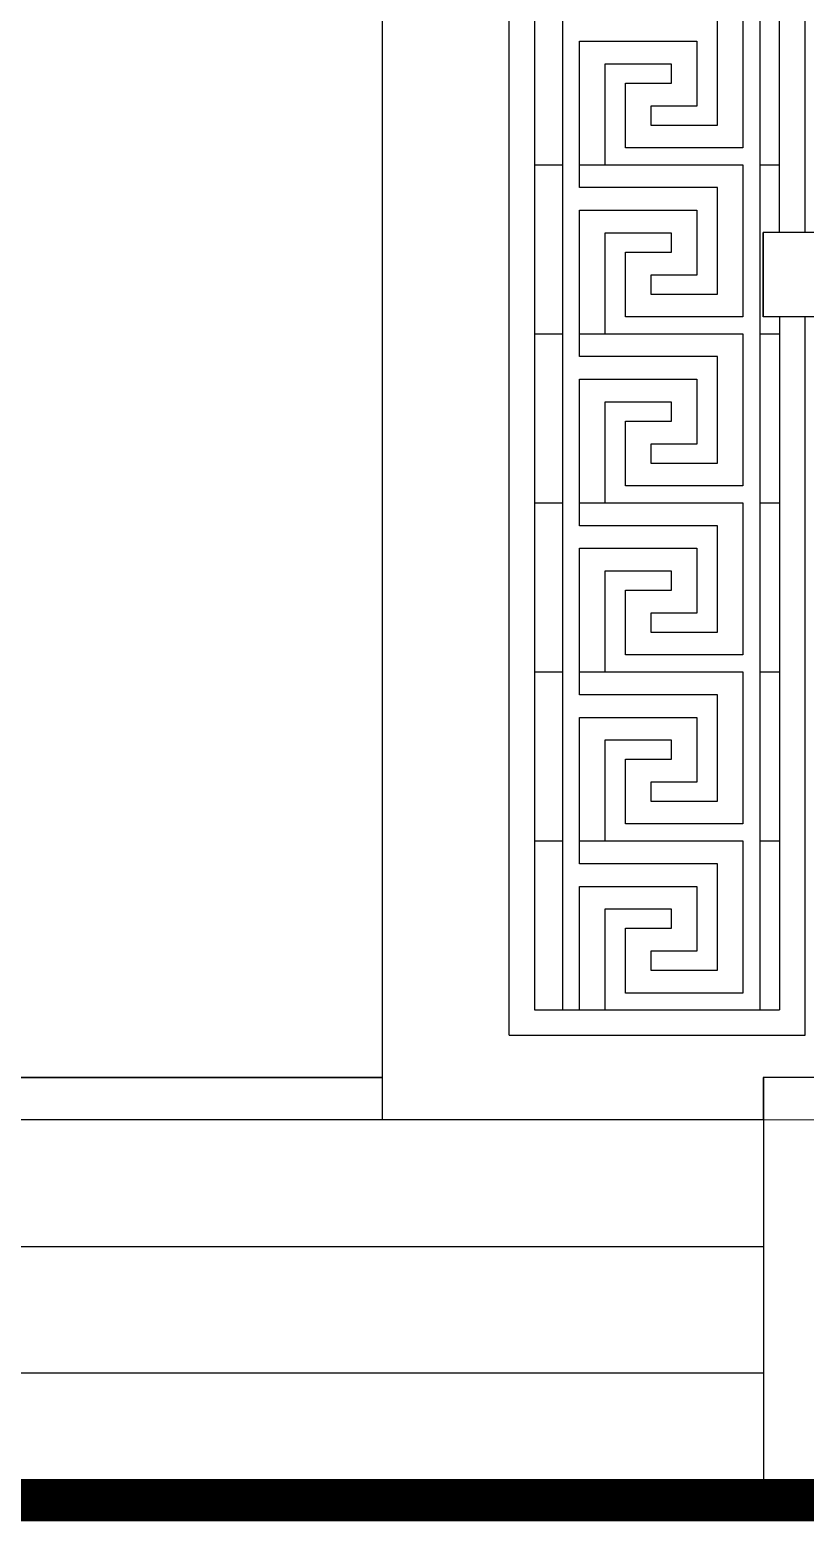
# Model space of a CAD drawing. Extents: x 1188826 to 1909461, y 608442 to 1651179.
# Drawn here: x 1669817 to 1670734, y 1027938 to 1029703 of the extents above; entities that cross this region are included whole.
import ezdxf

# ---------------------------------------------------------------- set-up
doc = ezdxf.new("R2010")
doc.units = 0
doc.header["$LTSCALE"] = 1000
doc.header["$MEASUREMENT"] = 0
doc.linetypes.add('ACAD_ISO10W100', pattern=[18.5, 12, -3, 0.5, -3])
doc.linetypes.add('DOTE', pattern=[2.42, 2, -0.2, 0.02, -0.2])
doc.layers.add('DOTE', color=19, linetype='DOTE', lineweight=9)
doc.layers.add('窗', color=4, linetype='Continuous')
doc.layers.add('立面线', color=40, linetype='Continuous')

# ---------------------------------------------------------------- blocks, each defined once
blk = doc.blocks.new('EHYTERHT5EHTER')
at = {"layer": '窗', "ltscale": 3}
blk.add_lwpolyline([(86749.2, -231660.6), (85555.3, -231660.6), (85555.3, -233330.6), (86749.2, -233330.6)], close=True, dxfattribs=at)

msp = doc.modelspace()

# ---------------------------------------------------------------- linework, layer by layer
at = {"layer": 'DOTE', "linetype": 'ACAD_ISO10W100', "ltscale": 100}
for p, q in [((1678232.8, 1028413.4), (1651532.8, 1028413.4)), ((1678232.8, 1027963.4), (1651532.8, 1027963.4))]:
    msp.add_line(p, q, dxfattribs=at)
at = {"layer": '立面线'}
for p, q in [((1670733.7, 1029463.4), (1670733.7, 1034063.4)), ((1670703.7, 1029463.4), (1670703.6, 1034033.4)), ((1670413.7, 1033743.4), (1670413.7, 1028543.4)), ((1670447, 1028543.4), (1670447, 1033743.4)), ((1670680.3, 1033743.4), (1670680.3, 1028543.4)), ((1670383.7, 1028513.4), (1670383.7, 1033713.4)), ((1670233.7, 1028413.4), (1670233.7, 1033613.4)), ((1670660.3, 1029743.4), (1670660.3, 1029563.4)), ((1670630.3, 1029590.5), (1670630.3, 1029716.4)), ((1670467, 1029689.6), (1670605.8, 1029689.6)), ((1670467, 1029516.4), (1670467, 1029689.6)), ((1670605.8, 1029689.6), (1670605.8, 1029613)), ((1670575.9, 1029662.6), (1670497, 1029662.6)), ((1670497, 1029662.6), (1670497, 1029543.4)), ((1670575.9, 1029640.1), (1670575.9, 1029662.6)), ((1670521.4, 1029563.4), (1670521.4, 1029640.1)), ((1670521.4, 1029640.1), (1670575.9, 1029640.1)), ((1670605.8, 1029613), (1670551.4, 1029613)), ((1670551.4, 1029613), (1670551.4, 1029590.5)), ((1670551.4, 1029590.5), (1670630.3, 1029590.5)), ((1670660.3, 1029563.4), (1670521.4, 1029563.4)), ((1670413.7, 1029543.4), (1670447, 1029543.4)), ((1670467, 1029543.4), (1670660.3, 1029543.4)), ((1670660.3, 1029543.4), (1670660.3, 1029363.4)), ((1670680.3, 1029543.4), (1670703.6, 1029543.4)), ((1670630.3, 1029516.4), (1670467, 1029516.4)), ((1670630.3, 1029390.5), (1670630.3, 1029516.4)), ((1670467, 1029489.6), (1670605.8, 1029489.6)), ((1670467, 1029316.4), (1670467, 1029489.6)), ((1670605.8, 1029489.6), (1670605.8, 1029413)), ((1670575.9, 1029462.6), (1670497, 1029462.6)), ((1670497, 1029462.6), (1670497, 1029343.4)), ((1670575.9, 1029440.1), (1670575.9, 1029462.6)), ((1670684.1, 1029363.4), (1670684.1, 1029463.4)), ((1671884.4, 1029463.4), (1670684.1, 1029463.4)), ((1670684.4, 1029363.4), (1670684.4, 1029463.4)), ((1670521.4, 1029363.4), (1670521.4, 1029440.1)), ((1670521.4, 1029440.1), (1670575.9, 1029440.1)), ((1670605.8, 1029413), (1670551.4, 1029413)), ((1670551.4, 1029413), (1670551.4, 1029390.5)), ((1670551.4, 1029390.5), (1670630.3, 1029390.5)), ((1670660.3, 1029363.4), (1670521.4, 1029363.4)), ((1671884.4, 1029363.4), (1670684.1, 1029363.4)), ((1670703.7, 1029363.4), (1670703.7, 1028543.4)), ((1670733.7, 1028513.4), (1670733.7, 1029363.4)), ((1670413.7, 1029343.4), (1670447, 1029343.4)), ((1670467, 1029343.4), (1670660.3, 1029343.4)), ((1670660.3, 1029343.4), (1670660.3, 1029163.4)), ((1670680.3, 1029343.4), (1670703.6, 1029343.4)), ((1670630.3, 1029316.4), (1670467, 1029316.4)), ((1670630.3, 1029190.5), (1670630.3, 1029316.4)), ((1670467, 1029289.6), (1670605.8, 1029289.6)), ((1670467, 1029116.4), (1670467, 1029289.6)), ((1670605.8, 1029289.6), (1670605.8, 1029213)), ((1670575.9, 1029262.6), (1670497, 1029262.6)), ((1670497, 1029262.6), (1670497, 1029143.4)), ((1670575.9, 1029240.1), (1670575.9, 1029262.6)), ((1670521.4, 1029163.4), (1670521.4, 1029240.1)), ((1670521.4, 1029240.1), (1670575.9, 1029240.1)), ((1670605.8, 1029213), (1670551.4, 1029213)), ((1670551.4, 1029213), (1670551.4, 1029190.5)), ((1670551.4, 1029190.5), (1670630.3, 1029190.5)), ((1670660.3, 1029163.4), (1670521.4, 1029163.4)), ((1670413.7, 1029143.4), (1670447, 1029143.4)), ((1670467, 1029143.4), (1670660.3, 1029143.4)), ((1670660.3, 1029143.4), (1670660.3, 1028963.4)), ((1670680.3, 1029143.4), (1670703.6, 1029143.4)), ((1670630.3, 1029116.4), (1670467, 1029116.4)), ((1670630.3, 1028990.5), (1670630.3, 1029116.4)), ((1670467, 1029089.6), (1670605.8, 1029089.6)), ((1670467, 1028916.4), (1670467, 1029089.6)), ((1670605.8, 1029089.6), (1670605.8, 1029013)), ((1670575.9, 1029062.6), (1670497, 1029062.6)), ((1670497, 1029062.6), (1670497, 1028943.4)), ((1670575.9, 1029040.1), (1670575.9, 1029062.6)), ((1670521.4, 1028963.4), (1670521.4, 1029040.1)), ((1670521.4, 1029040.1), (1670575.9, 1029040.1)), ((1670605.8, 1029013), (1670551.4, 1029013)), ((1670551.4, 1029013), (1670551.4, 1028990.5)), ((1670551.4, 1028990.5), (1670630.3, 1028990.5)), ((1670660.3, 1028963.4), (1670521.4, 1028963.4)), ((1670413.7, 1028943.4), (1670447, 1028943.4)), ((1670467, 1028943.4), (1670660.3, 1028943.4)), ((1670660.3, 1028943.4), (1670660.3, 1028763.4)), ((1670680.3, 1028943.4), (1670703.6, 1028943.4)), ((1670630.3, 1028916.4), (1670467, 1028916.4)), ((1670630.3, 1028790.5), (1670630.3, 1028916.4)), ((1670467, 1028889.6), (1670605.8, 1028889.6)), ((1670467, 1028716.4), (1670467, 1028889.6)), ((1670605.8, 1028889.6), (1670605.8, 1028813)), ((1670575.9, 1028862.6), (1670497, 1028862.6)), ((1670497, 1028862.6), (1670497, 1028743.4)), ((1670575.9, 1028840.1), (1670575.9, 1028862.6)), ((1670521.4, 1028763.4), (1670521.4, 1028840.1)), ((1670521.4, 1028840.1), (1670575.9, 1028840.1)), ((1670605.8, 1028813), (1670551.4, 1028813)), ((1670551.4, 1028813), (1670551.4, 1028790.5)), ((1670551.4, 1028790.5), (1670630.3, 1028790.5)), ((1670660.3, 1028763.4), (1670521.4, 1028763.4)), ((1670413.7, 1028743.4), (1670447, 1028743.4)), ((1670467, 1028743.4), (1670660.3, 1028743.4)), ((1670660.3, 1028743.4), (1670660.3, 1028563.4)), ((1670680.3, 1028743.4), (1670703.6, 1028743.4)), ((1670630.3, 1028716.4), (1670467, 1028716.4)), ((1670630.3, 1028590.5), (1670630.3, 1028716.4)), ((1670467, 1028543.4), (1670467, 1028689.6)), ((1670467, 1028689.6), (1670605.8, 1028689.6)), ((1670605.8, 1028689.6), (1670605.8, 1028613)), ((1670575.9, 1028662.6), (1670497, 1028662.6)), ((1670497, 1028662.6), (1670497, 1028543.4)), ((1670575.9, 1028640.1), (1670575.9, 1028662.6)), ((1670521.4, 1028563.4), (1670521.4, 1028640.1)), ((1670521.4, 1028640.1), (1670575.9, 1028640.1)), ((1670605.8, 1028613), (1670551.4, 1028613)), ((1670551.4, 1028613), (1670551.4, 1028590.5)), ((1670551.4, 1028590.5), (1670630.3, 1028590.5)), ((1670660.3, 1028563.4), (1670521.4, 1028563.4)), ((1670413.7, 1028543.4), (1670703.7, 1028543.4)), ((1670383.7, 1028513.4), (1670733.7, 1028513.4)), ((1670233.7, 1028463.4), (1669039.8, 1028463.4)), ((1670684.1, 1028463.4), (1670684.1, 1028413.4)), ((1671884.4, 1028463.4), (1670684.1, 1028463.4)), ((1670684.4, 1028463.4), (1670684.4, 1027963.3)), ((1670684.4, 1028413.4), (1659084.4, 1028413.4)), ((1670684.2, 1028313.4), (1670684.4, 1028313.4)), ((1659084.4, 1028263.4), (1670684.4, 1028263.4)), ((1670684.4, 1028113.4), (1659084.4, 1028113.4)), ((1657884.1, 1027963.4), (1670684.4, 1027963.4))]:
    msp.add_line(p, q, dxfattribs=at)
at = {"layer": '立面线', "color": 0, "const_width": 50}
msp.add_lwpolyline([(1651532.8, 1028313.4), (1652432.5, 1028313.4), (1652432.5, 1028313.4), (1653632.8, 1028313.4), (1653632.8, 1028313.4), (1657880.8, 1028313.4), (1657884.1, 1027963.4), (1671884.4, 1027963.4), (1671884.4, 1028313.4), (1678232.8, 1028313.4)], dxfattribs=at)

# ---------------------------------------------------------------- block references
at = {"layer": '窗'}
msp.add_blockref('EHYTERHT5EHTER', (1583484.5, 1261794), dxfattribs=at)

doc.saveas('drawing.dxf')
